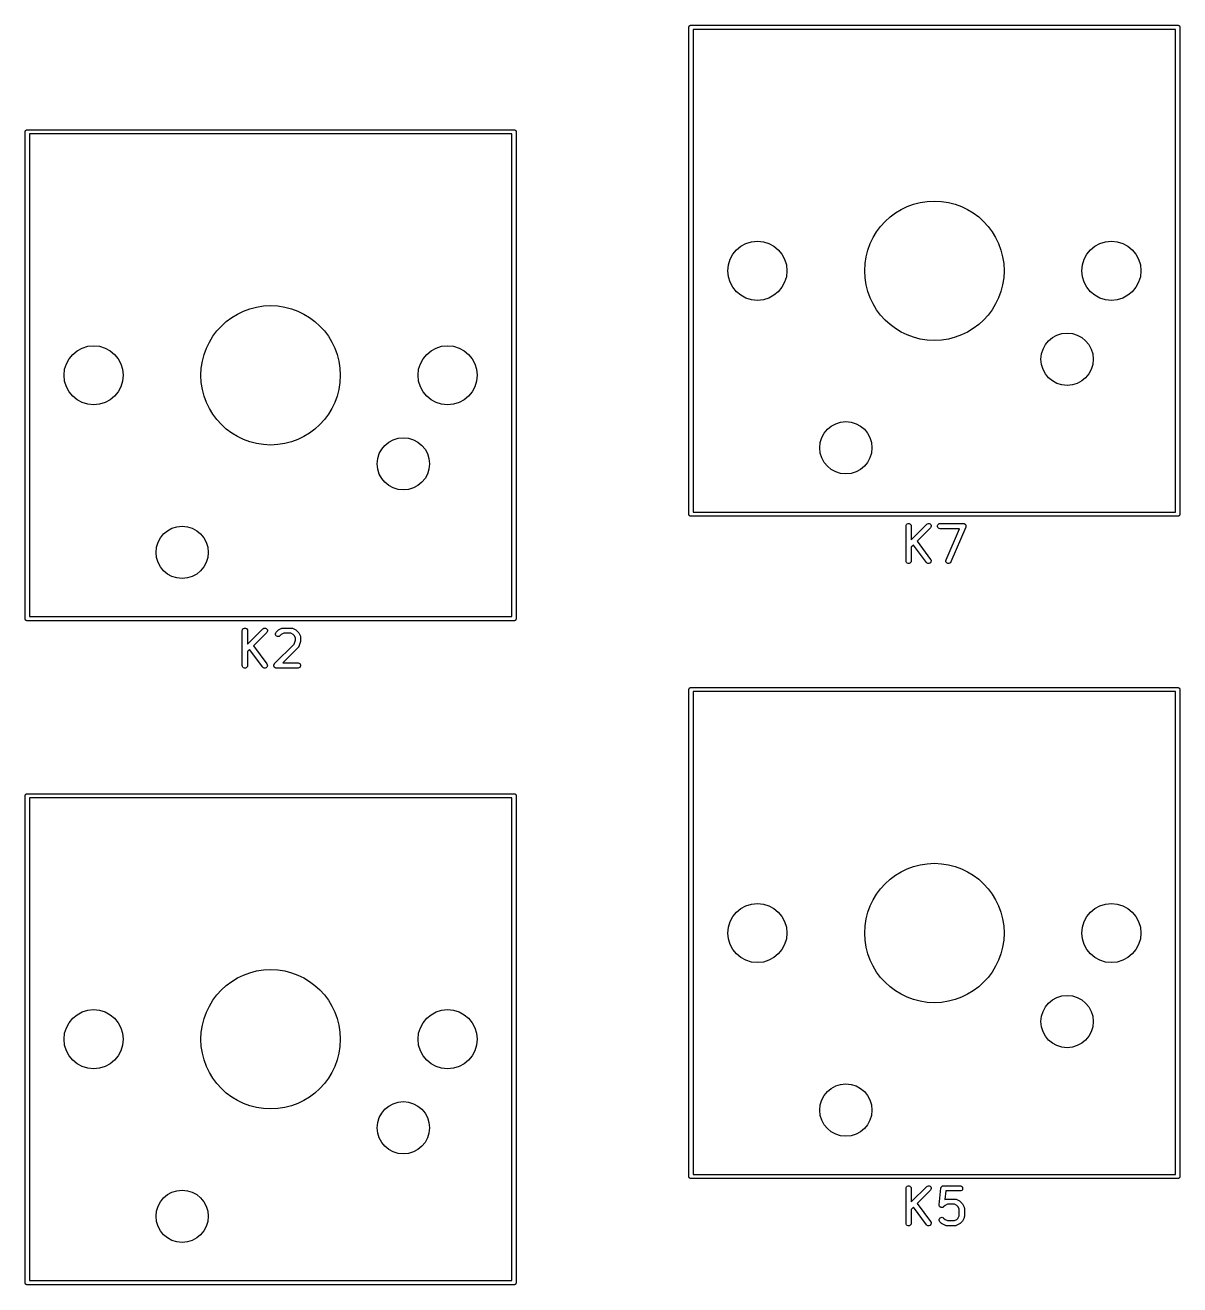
# Model space of a CAD drawing. Extents: x 77 to 205, y -111 to -14.
# Drawn here: x 96.08 to 129.22, y -53.53 to -17.39 of the extents above; entities that cross this region are included whole.
import ezdxf

# ---------------------------------------------------------------- set-up
doc = ezdxf.new("R2010")
doc.units = 0
doc.header["$MEASUREMENT"] = 0
doc.layers.add('BLACK', color=7, linetype='CONTINUOUS')

msp = doc.modelspace()

# ---------------------------------------------------------------- linework, layer by layer
at = {"layer": 'BLACK', "linetype": 'CONTINUOUS'}
for p, q in [((115.129, -17.4364), (115.131, -17.4314)), ((115.129, -17.4418), (115.129, -17.4364)), ((115.129, -31.4222), (115.129, -17.4418)), ((115.131, -17.4314), (115.132, -17.4262)), ((115.132, -17.4262), (115.134, -17.4216)), ((115.134, -17.4216), (115.136, -17.4165)), ((115.136, -17.4165), (115.14, -17.4124)), ((115.14, -17.4124), (115.142, -17.4078)), ((115.142, -17.4078), (115.146, -17.4044)), ((115.146, -17.4044), (115.15, -17.4003)), ((115.15, -17.4003), (115.154, -17.3977)), ((115.154, -17.3977), (115.159, -17.3942)), ((115.159, -17.3942), (115.164, -17.3924)), ((115.164, -17.3924), (115.168, -17.3897)), ((115.168, -17.3897), (115.173, -17.3888)), ((115.173, -17.3888), (115.178, -17.387)), ((115.178, -17.387), (115.184, -17.387)), ((115.184, -17.387), (115.184, -17.387)), ((115.184, -17.387), (129.164, -17.387)), ((115.249, -17.507), (115.249, -31.357)), ((129.099, -17.507), (115.249, -17.507)), ((129.099, -31.357), (129.099, -17.507)), ((129.164, -17.387), (129.17, -17.387)), ((129.164, -17.387), (129.164, -17.387)), ((129.17, -17.387), (129.175, -17.3888)), ((129.175, -17.3888), (129.18, -17.3897)), ((129.18, -17.3897), (129.184, -17.3924)), ((129.184, -17.3924), (129.189, -17.3942)), ((129.189, -17.3942), (129.194, -17.3977)), ((129.194, -17.3977), (129.198, -17.4003)), ((129.198, -17.4003), (129.202, -17.4044)), ((129.202, -17.4044), (129.206, -17.4078)), ((129.206, -17.4078), (129.208, -17.4125)), ((129.208, -17.4125), (129.212, -17.4165)), ((129.212, -17.4165), (129.214, -17.4215)), ((129.214, -17.4215), (129.216, -17.4262)), ((129.216, -17.4262), (129.217, -17.4314)), ((129.217, -17.4314), (129.219, -17.4364)), ((129.219, -17.4364), (129.219, -17.4417)), ((129.219, -17.4417), (129.219, -17.4418)), ((129.219, -17.4418), (129.219, -31.4222)), ((96.079, -20.4364), (96.0808, -20.4314)), ((96.079, -20.4418), (96.079, -20.4364)), ((96.079, -34.4222), (96.079, -20.4418)), ((96.0808, -20.4314), (96.0817, -20.4262)), ((96.0817, -20.4262), (96.0844, -20.4216)), ((96.0844, -20.4216), (96.0862, -20.4165)), ((96.0862, -20.4165), (96.0897, -20.4124)), ((96.0897, -20.4124), (96.0923, -20.4078)), ((96.0923, -20.4078), (96.0964, -20.4044)), ((96.0964, -20.4044), (96.0998, -20.4003)), ((96.0998, -20.4003), (96.1045, -20.3977)), ((96.1045, -20.3977), (96.1085, -20.3942)), ((96.1085, -20.3942), (96.1135, -20.3924)), ((96.1135, -20.3924), (96.1182, -20.3897)), ((96.1182, -20.3897), (96.1234, -20.3888)), ((96.1234, -20.3888), (96.1284, -20.387)), ((96.1284, -20.387), (96.1337, -20.387)), ((96.1337, -20.387), (96.1338, -20.387)), ((96.1338, -20.387), (110.114, -20.387)), ((96.199, -20.507), (96.199, -34.357)), ((110.049, -20.507), (96.199, -20.507)), ((110.049, -34.357), (110.049, -20.507)), ((110.114, -20.387), (110.12, -20.387)), ((110.114, -20.387), (110.114, -20.387)), ((110.12, -20.387), (110.125, -20.3888)), ((110.125, -20.3888), (110.13, -20.3897)), ((110.13, -20.3897), (110.134, -20.3924)), ((110.134, -20.3924), (110.139, -20.3942)), ((110.139, -20.3942), (110.144, -20.3977)), ((110.144, -20.3977), (110.148, -20.4003)), ((110.148, -20.4003), (110.152, -20.4044)), ((110.152, -20.4044), (110.156, -20.4078)), ((110.156, -20.4078), (110.158, -20.4125)), ((110.158, -20.4125), (110.162, -20.4165)), ((110.162, -20.4165), (110.164, -20.4215)), ((110.164, -20.4215), (110.166, -20.4262)), ((110.166, -20.4262), (110.167, -20.4314)), ((110.167, -20.4314), (110.169, -20.4364)), ((110.169, -20.4364), (110.169, -20.4417)), ((110.169, -20.4417), (110.169, -20.4418)), ((110.169, -20.4418), (110.169, -34.4222)), ((115.129, -31.4223), (115.129, -31.4222)), ((115.129, -31.4276), (115.129, -31.4223)), ((115.131, -31.4326), (115.129, -31.4276)), ((115.132, -31.4378), (115.131, -31.4326)), ((115.134, -31.4425), (115.132, -31.4378)), ((115.249, -31.357), (129.099, -31.357)), ((129.216, -31.4378), (129.214, -31.4425)), ((129.217, -31.4326), (129.216, -31.4378)), ((129.219, -31.4276), (129.217, -31.4326)), ((129.219, -31.4222), (129.219, -31.4223)), ((129.219, -31.4223), (129.219, -31.4276)), ((115.136, -31.4475), (115.134, -31.4425)), ((115.14, -31.4515), (115.136, -31.4475)), ((115.142, -31.4562), (115.14, -31.4515)), ((115.146, -31.4596), (115.142, -31.4562)), ((115.15, -31.4637), (115.146, -31.4596)), ((115.154, -31.4663), (115.15, -31.4637)), ((115.159, -31.4698), (115.154, -31.4663)), ((115.164, -31.4716), (115.159, -31.4698)), ((115.168, -31.4743), (115.164, -31.4716)), ((115.173, -31.4752), (115.168, -31.4743)), ((115.178, -31.477), (115.173, -31.4752)), ((115.184, -31.477), (115.178, -31.477)), ((129.164, -31.477), (115.184, -31.477)), ((115.184, -31.477), (115.184, -31.477)), ((121.361, -31.7584), (121.365, -31.7327)), ((121.361, -32.7584), (121.361, -31.7584)), ((121.365, -31.7327), (121.378, -31.7102)), ((121.378, -31.7102), (121.398, -31.6934)), ((121.398, -31.6934), (121.423, -31.6845)), ((121.423, -31.6845), (121.449, -31.6845)), ((121.449, -31.6845), (121.473, -31.6934)), ((121.473, -31.6934), (121.493, -31.7102)), ((121.493, -31.7102), (121.506, -31.7327)), ((121.506, -31.7327), (121.511, -31.7584)), ((121.511, -32.1487), (121.954, -31.7053)), ((121.511, -31.7584), (121.511, -32.1487)), ((121.954, -31.7053), (121.976, -31.6904)), ((121.976, -31.6904), (122.001, -31.6837)), ((122.001, -31.6837), (122.027, -31.6859)), ((122.027, -31.6859), (122.05, -31.6969)), ((122.05, -31.6969), (122.069, -31.7154)), ((122.075, -31.7901), (122.06, -31.8114)), ((122.069, -31.7154), (122.08, -31.739)), ((122.082, -31.7649), (122.075, -31.7901)), ((122.08, -31.739), (122.082, -31.7649)), ((122.267, -31.7454), (122.276, -31.7209)), ((122.267, -31.7714), (122.267, -31.7454)), ((122.276, -31.7959), (122.267, -31.7714)), ((122.276, -31.7209), (122.292, -31.7009)), ((122.292, -31.8158), (122.276, -31.7959)), ((122.292, -31.7009), (122.315, -31.6879)), ((122.315, -31.6879), (122.341, -31.6834)), ((122.341, -31.6834), (123.007, -31.6834)), ((123.076, -31.7879), (122.648, -32.7879)), ((123.007, -31.6834), (123.016, -31.6849)), ((123.016, -31.6849), (123.024, -31.6854)), ((123.024, -31.6854), (123.029, -31.6871)), ((123.029, -31.6871), (123.033, -31.6879)), ((123.033, -31.6879), (123.04, -31.6922)), ((123.04, -31.6922), (123.048, -31.6956)), ((123.048, -31.6956), (123.052, -31.6987)), ((123.052, -31.6987), (123.056, -31.7009)), ((123.056, -31.7009), (123.061, -31.7075)), ((123.061, -31.7075), (123.067, -31.7135)), ((123.067, -31.7135), (123.069, -31.7174)), ((123.069, -31.7174), (123.072, -31.7209)), ((123.072, -31.7209), (123.075, -31.729)), ((123.075, -31.729), (123.079, -31.7367)), ((123.078, -31.7795), (123.076, -31.7879)), ((123.081, -31.7714), (123.078, -31.7795)), ((123.079, -31.7367), (123.08, -31.7411)), ((123.08, -31.7411), (123.081, -31.7454)), ((123.081, -31.7454), (123.081, -31.754)), ((123.081, -31.754), (123.082, -31.7626)), ((123.082, -31.7626), (123.081, -31.7669)), ((123.081, -31.7669), (123.081, -31.7714)), ((129.17, -31.477), (129.164, -31.477)), ((129.164, -31.477), (129.164, -31.477)), ((129.175, -31.4752), (129.17, -31.477)), ((129.18, -31.4743), (129.175, -31.4752)), ((129.184, -31.4716), (129.18, -31.4743)), ((129.189, -31.4698), (129.184, -31.4716)), ((129.194, -31.4663), (129.189, -31.4698)), ((129.198, -31.4637), (129.194, -31.4663)), ((129.202, -31.4596), (129.198, -31.4637)), ((129.206, -31.4562), (129.202, -31.4596)), ((129.208, -31.4515), (129.206, -31.4562)), ((129.212, -31.4475), (129.208, -31.4515)), ((129.214, -31.4425), (129.212, -31.4475)), ((122.06, -31.8114), (121.678, -32.194)), ((122.315, -31.8289), (122.292, -31.8158)), ((122.341, -31.8334), (122.315, -31.8289)), ((122.894, -31.8334), (122.341, -31.8334)), ((122.51, -32.7288), (122.894, -31.8334)), ((121.571, -32.3011), (121.511, -32.3609)), ((121.511, -32.3609), (121.511, -32.7584)), ((121.947, -32.8034), (121.571, -32.3011)), ((121.678, -32.194), (122.067, -32.7134)), ((121.365, -32.784), (121.361, -32.7584)), ((121.378, -32.8066), (121.365, -32.784)), ((121.398, -32.8233), (121.378, -32.8066)), ((121.423, -32.8322), (121.398, -32.8233)), ((121.449, -32.8322), (121.423, -32.8322)), ((121.473, -32.8233), (121.449, -32.8322)), ((121.493, -32.8066), (121.473, -32.8233)), ((121.506, -32.784), (121.493, -32.8066)), ((121.511, -32.7584), (121.506, -32.784)), ((121.966, -32.8212), (121.947, -32.8034)), ((121.99, -32.8314), (121.966, -32.8212)), ((122.016, -32.8328), (121.99, -32.8314)), ((122.041, -32.8253), (122.016, -32.8328)), ((122.062, -32.8097), (122.041, -32.8253)), ((122.076, -32.7878), (122.062, -32.8097)), ((122.067, -32.7134), (122.079, -32.7366)), ((122.082, -32.7625), (122.076, -32.7878)), ((122.079, -32.7366), (122.082, -32.7625)), ((122.504, -32.7542), (122.51, -32.7288)), ((122.507, -32.7801), (122.504, -32.7542)), ((122.519, -32.8033), (122.507, -32.7801)), ((122.538, -32.8211), (122.519, -32.8033)), ((122.562, -32.8314), (122.538, -32.8211)), ((122.588, -32.8329), (122.562, -32.8314)), ((122.613, -32.8253), (122.588, -32.8329)), ((122.633, -32.8097), (122.613, -32.8253)), ((122.648, -32.7879), (122.633, -32.8097)), ((96.079, -34.4223), (96.079, -34.4222)), ((96.079, -34.4276), (96.079, -34.4223)), ((96.0808, -34.4326), (96.079, -34.4276)), ((96.0817, -34.4378), (96.0808, -34.4326)), ((96.0844, -34.4425), (96.0817, -34.4378)), ((96.0862, -34.4475), (96.0844, -34.4425)), ((96.0897, -34.4515), (96.0862, -34.4475)), ((96.0923, -34.4562), (96.0897, -34.4515)), ((96.0964, -34.4596), (96.0923, -34.4562)), ((96.0998, -34.4637), (96.0964, -34.4596)), ((96.1045, -34.4663), (96.0998, -34.4637)), ((96.1085, -34.4698), (96.1045, -34.4663)), ((96.1135, -34.4716), (96.1085, -34.4698)), ((96.1182, -34.4743), (96.1135, -34.4716)), ((96.1234, -34.4752), (96.1182, -34.4743)), ((96.1284, -34.477), (96.1234, -34.4752)), ((96.1337, -34.477), (96.1284, -34.477)), ((96.1338, -34.477), (96.1337, -34.477)), ((110.114, -34.477), (96.1338, -34.477)), ((96.199, -34.357), (110.049, -34.357)), ((102.328, -34.7102), (102.348, -34.6934)), ((102.348, -34.6934), (102.373, -34.6845)), ((102.373, -34.6845), (102.399, -34.6845)), ((102.399, -34.6845), (102.423, -34.6934)), ((102.423, -34.6934), (102.443, -34.7102)), ((102.904, -34.7053), (102.926, -34.6904)), ((102.926, -34.6904), (102.951, -34.6837)), ((102.951, -34.6837), (102.977, -34.6859)), ((102.977, -34.6859), (103, -34.6969)), ((103.352, -34.7389), (103.448, -34.6913)), ((103.448, -34.6913), (103.452, -34.6901)), ((103.452, -34.6901), (103.455, -34.6879)), ((103.455, -34.6879), (103.464, -34.6864)), ((103.464, -34.6864), (103.473, -34.6839)), ((103.473, -34.6839), (103.477, -34.6841)), ((103.477, -34.6841), (103.481, -34.6834)), ((103.481, -34.6834), (103.719, -34.6834)), ((103.719, -34.6834), (103.723, -34.6841)), ((103.723, -34.6841), (103.728, -34.6839)), ((103.728, -34.6839), (103.736, -34.6864)), ((103.736, -34.6864), (103.745, -34.6879)), ((103.745, -34.6879), (103.749, -34.6901)), ((103.749, -34.6901), (103.753, -34.6913)), ((103.753, -34.6913), (103.848, -34.7389)), ((110.12, -34.477), (110.114, -34.477)), ((110.114, -34.477), (110.114, -34.477)), ((110.125, -34.4752), (110.12, -34.477)), ((110.13, -34.4743), (110.125, -34.4752)), ((110.134, -34.4716), (110.13, -34.4743)), ((110.139, -34.4698), (110.134, -34.4716)), ((110.144, -34.4663), (110.139, -34.4698)), ((110.148, -34.4637), (110.144, -34.4663)), ((110.152, -34.4596), (110.148, -34.4637)), ((110.156, -34.4562), (110.152, -34.4596)), ((110.158, -34.4515), (110.156, -34.4562)), ((110.162, -34.4475), (110.158, -34.4515)), ((110.164, -34.4425), (110.162, -34.4475)), ((110.166, -34.4378), (110.164, -34.4425)), ((110.167, -34.4326), (110.166, -34.4378)), ((110.169, -34.4276), (110.167, -34.4326)), ((110.169, -34.4222), (110.169, -34.4223)), ((110.169, -34.4223), (110.169, -34.4276)), ((102.311, -34.7584), (102.315, -34.7327)), ((102.311, -35.7584), (102.311, -34.7584)), ((102.315, -34.7327), (102.328, -34.7102)), ((102.443, -34.7102), (102.456, -34.7327)), ((102.456, -34.7327), (102.461, -34.7584)), ((102.461, -35.1487), (102.904, -34.7053)), ((102.461, -34.7584), (102.461, -35.1487)), ((103.01, -34.8114), (102.628, -35.194)), ((103, -34.6969), (103.019, -34.7154)), ((103.025, -34.7901), (103.01, -34.8114)), ((103.019, -34.7154), (103.03, -34.739)), ((103.032, -34.7649), (103.025, -34.7901)), ((103.03, -34.739), (103.032, -34.7649)), ((103.264, -34.8471), (103.27, -34.8219)), ((103.266, -34.873), (103.264, -34.8471)), ((103.277, -34.8966), (103.266, -34.873)), ((103.27, -34.8219), (103.285, -34.8006)), ((103.295, -34.9151), (103.277, -34.8966)), ((103.285, -34.8006), (103.333, -34.753)), ((103.319, -34.9261), (103.295, -34.9151)), ((103.345, -34.9283), (103.319, -34.9261)), ((103.333, -34.753), (103.343, -34.7461)), ((103.343, -34.7461), (103.352, -34.7389)), ((103.37, -34.9216), (103.345, -34.9283)), ((103.391, -34.9067), (103.37, -34.9216)), ((103.43, -34.8676), (103.391, -34.9067)), ((103.499, -34.8334), (103.43, -34.8676)), ((103.702, -34.8334), (103.499, -34.8334)), ((103.77, -34.8676), (103.702, -34.8334)), ((103.8, -34.898), (103.77, -34.8676)), ((103.797, -35.1464), (103.835, -35.0319)), ((103.835, -34.9666), (103.8, -34.898)), ((103.835, -35.0319), (103.835, -34.9666)), ((103.848, -34.7389), (103.858, -34.7461)), ((103.858, -34.7461), (103.868, -34.753)), ((103.868, -34.753), (103.915, -34.8006)), ((103.915, -34.8006), (103.922, -34.8104)), ((103.922, -34.8104), (103.929, -34.8201)), ((103.929, -34.8201), (103.977, -34.9153)), ((103.977, -34.9153), (103.978, -34.9195)), ((103.978, -34.9195), (103.98, -34.9232)), ((103.98, -34.9232), (103.982, -34.9319)), ((103.982, -34.9319), (103.984, -34.9403)), ((103.985, -35.0441), (103.983, -35.0559)), ((103.984, -34.9403), (103.984, -34.9446)), ((103.984, -34.9446), (103.985, -34.9489)), ((103.985, -34.9489), (103.985, -35.0441)), ((102.521, -35.3011), (102.461, -35.3609)), ((102.461, -35.3609), (102.461, -35.7584)), ((102.897, -35.8034), (102.521, -35.3011)), ((102.628, -35.194), (103.017, -35.7134)), ((103.238, -35.7053), (103.797, -35.1464)), ((103.915, -35.24), (103.472, -35.6834)), ((103.918, -35.2364), (103.915, -35.24)), ((103.921, -35.2336), (103.918, -35.2364)), ((103.925, -35.2258), (103.921, -35.2336)), ((103.93, -35.2186), (103.925, -35.2258)), ((103.931, -35.2145), (103.93, -35.2186)), ((103.933, -35.2107), (103.931, -35.2145)), ((103.981, -35.0678), (103.933, -35.2107)), ((103.983, -35.0559), (103.981, -35.0678)), ((102.315, -35.784), (102.311, -35.7584)), ((102.461, -35.7584), (102.456, -35.784)), ((103.017, -35.7134), (103.029, -35.7366)), ((103.032, -35.7625), (103.026, -35.7878)), ((103.029, -35.7366), (103.032, -35.7625)), ((103.216, -35.7518), (103.217, -35.7487)), ((103.217, -35.7616), (103.216, -35.7518)), ((103.217, -35.7454), (103.22, -35.7361)), ((103.217, -35.7487), (103.217, -35.7454)), ((103.217, -35.7714), (103.217, -35.7616)), ((103.218, -35.7745), (103.217, -35.7714)), ((103.218, -35.7778), (103.218, -35.7745)), ((103.222, -35.7867), (103.218, -35.7778)), ((103.22, -35.7361), (103.223, -35.7267)), ((103.223, -35.7267), (103.225, -35.724)), ((103.225, -35.724), (103.226, -35.7209)), ((103.226, -35.7209), (103.232, -35.7134)), ((103.232, -35.7134), (103.238, -35.7053)), ((103.472, -35.6834), (103.91, -35.6834)), ((103.91, -35.6834), (103.935, -35.6879)), ((103.935, -35.6879), (103.958, -35.7009)), ((103.958, -35.7009), (103.975, -35.7209)), ((103.975, -35.7209), (103.984, -35.7454)), ((103.984, -35.7714), (103.975, -35.7959)), ((103.984, -35.7454), (103.984, -35.7714)), ((102.328, -35.8066), (102.315, -35.784)), ((102.348, -35.8233), (102.328, -35.8066)), ((102.373, -35.8322), (102.348, -35.8233)), ((102.399, -35.8322), (102.373, -35.8322)), ((102.423, -35.8233), (102.399, -35.8322)), ((102.443, -35.8066), (102.423, -35.8233)), ((102.456, -35.784), (102.443, -35.8066)), ((102.916, -35.8212), (102.897, -35.8034)), ((102.94, -35.8314), (102.916, -35.8212)), ((102.966, -35.8328), (102.94, -35.8314)), ((102.991, -35.8253), (102.966, -35.8328)), ((103.012, -35.8097), (102.991, -35.8253)), ((103.026, -35.7878), (103.012, -35.8097)), ((103.226, -35.7959), (103.222, -35.7867)), ((103.228, -35.7984), (103.226, -35.7959)), ((103.229, -35.8014), (103.228, -35.7984)), ((103.236, -35.8083), (103.229, -35.8014)), ((103.242, -35.8158), (103.236, -35.8083)), ((103.245, -35.8175), (103.242, -35.8158)), ((103.248, -35.8198), (103.245, -35.8175)), ((103.257, -35.824), (103.248, -35.8198)), ((103.265, -35.8289), (103.257, -35.824)), ((103.268, -35.8294), (103.265, -35.8289)), ((103.271, -35.8308), (103.268, -35.8294)), ((103.281, -35.8317), (103.271, -35.8308)), ((103.291, -35.8334), (103.281, -35.8317)), ((103.91, -35.8334), (103.291, -35.8334)), ((103.935, -35.8289), (103.91, -35.8334)), ((103.958, -35.8158), (103.935, -35.8289)), ((103.975, -35.7959), (103.958, -35.8158)), ((115.129, -36.4384), (115.131, -36.4334)), ((115.129, -36.4438), (115.129, -36.4384)), ((115.129, -50.4242), (115.129, -36.4438)), ((115.131, -36.4334), (115.132, -36.4282)), ((115.132, -36.4282), (115.134, -36.4236)), ((115.134, -36.4236), (115.136, -36.4185)), ((115.136, -36.4185), (115.14, -36.4144)), ((115.14, -36.4144), (115.142, -36.4098)), ((115.142, -36.4098), (115.146, -36.4064)), ((115.146, -36.4064), (115.15, -36.4023)), ((115.15, -36.4023), (115.154, -36.3997)), ((115.154, -36.3997), (115.159, -36.3962)), ((115.159, -36.3962), (115.164, -36.3944)), ((115.164, -36.3944), (115.168, -36.3917)), ((115.168, -36.3917), (115.173, -36.3908)), ((115.173, -36.3908), (115.178, -36.389)), ((115.178, -36.389), (115.184, -36.389)), ((115.184, -36.389), (115.184, -36.389)), ((115.184, -36.389), (129.164, -36.389)), ((129.164, -36.389), (129.17, -36.389)), ((129.164, -36.389), (129.164, -36.389)), ((129.17, -36.389), (129.175, -36.3908)), ((129.175, -36.3908), (129.18, -36.3917)), ((129.18, -36.3917), (129.184, -36.3944)), ((129.184, -36.3944), (129.189, -36.3962)), ((129.189, -36.3962), (129.194, -36.3997)), ((129.194, -36.3997), (129.198, -36.4023)), ((129.198, -36.4023), (129.202, -36.4064)), ((129.202, -36.4064), (129.206, -36.4098)), ((129.206, -36.4098), (129.208, -36.4145)), ((129.208, -36.4145), (129.212, -36.4185)), ((129.212, -36.4185), (129.214, -36.4235)), ((129.214, -36.4235), (129.216, -36.4282)), ((129.216, -36.4282), (129.217, -36.4334)), ((129.217, -36.4334), (129.219, -36.4384)), ((129.219, -36.4384), (129.219, -36.4437)), ((129.219, -36.4437), (129.219, -36.4438)), ((129.219, -36.4438), (129.219, -50.4242)), ((115.249, -36.509), (115.249, -50.359)), ((129.099, -36.509), (115.249, -36.509)), ((129.099, -50.359), (129.099, -36.509)), ((96.079, -39.4864), (96.0808, -39.4814)), ((96.079, -39.4918), (96.079, -39.4864)), ((96.079, -53.4722), (96.079, -39.4918)), ((96.0808, -39.4814), (96.0817, -39.4762)), ((96.0817, -39.4762), (96.0844, -39.4716)), ((96.0844, -39.4716), (96.0862, -39.4665)), ((96.0862, -39.4665), (96.0897, -39.4624)), ((96.0897, -39.4624), (96.0923, -39.4578)), ((96.0923, -39.4578), (96.0964, -39.4544)), ((96.0964, -39.4544), (96.0998, -39.4503)), ((96.0998, -39.4503), (96.1045, -39.4477)), ((96.1045, -39.4477), (96.1085, -39.4442)), ((96.1085, -39.4442), (96.1135, -39.4424)), ((96.1135, -39.4424), (96.1182, -39.4397)), ((96.1182, -39.4397), (96.1234, -39.4388)), ((96.1234, -39.4388), (96.1284, -39.437)), ((96.1284, -39.437), (96.1337, -39.437)), ((96.1337, -39.437), (96.1338, -39.437)), ((96.1338, -39.437), (110.114, -39.437)), ((96.199, -39.557), (96.199, -53.407)), ((110.049, -39.557), (96.199, -39.557)), ((110.049, -53.407), (110.049, -39.557)), ((110.114, -39.437), (110.12, -39.437)), ((110.114, -39.437), (110.114, -39.437)), ((110.12, -39.437), (110.125, -39.4388)), ((110.125, -39.4388), (110.13, -39.4397)), ((110.13, -39.4397), (110.134, -39.4424)), ((110.134, -39.4424), (110.139, -39.4442)), ((110.139, -39.4442), (110.144, -39.4477)), ((110.144, -39.4477), (110.148, -39.4503)), ((110.148, -39.4503), (110.152, -39.4544)), ((110.152, -39.4544), (110.156, -39.4578)), ((110.156, -39.4578), (110.158, -39.4625)), ((110.158, -39.4625), (110.162, -39.4665)), ((110.162, -39.4665), (110.164, -39.4715)), ((110.164, -39.4715), (110.166, -39.4762)), ((110.166, -39.4762), (110.167, -39.4814)), ((110.167, -39.4814), (110.169, -39.4864)), ((110.169, -39.4864), (110.169, -39.4917)), ((110.169, -39.4917), (110.169, -39.4918)), ((110.169, -39.4918), (110.169, -53.4722)), ((115.129, -50.4243), (115.129, -50.4242)), ((115.129, -50.4296), (115.129, -50.4243)), ((115.131, -50.4346), (115.129, -50.4296)), ((115.132, -50.4398), (115.131, -50.4346)), ((115.134, -50.4445), (115.132, -50.4398)), ((115.136, -50.4495), (115.134, -50.4445)), ((115.14, -50.4535), (115.136, -50.4495)), ((115.142, -50.4582), (115.14, -50.4535)), ((115.146, -50.4616), (115.142, -50.4582)), ((115.15, -50.4657), (115.146, -50.4616)), ((115.154, -50.4683), (115.15, -50.4657)), ((115.159, -50.4718), (115.154, -50.4683)), ((115.164, -50.4736), (115.159, -50.4718)), ((115.168, -50.4763), (115.164, -50.4736)), ((115.173, -50.4772), (115.168, -50.4763)), ((115.178, -50.479), (115.173, -50.4772)), ((115.184, -50.479), (115.178, -50.479)), ((129.164, -50.479), (115.184, -50.479)), ((115.184, -50.479), (115.184, -50.479)), ((115.249, -50.359), (129.099, -50.359)), ((129.17, -50.479), (129.164, -50.479)), ((129.164, -50.479), (129.164, -50.479)), ((129.175, -50.4772), (129.17, -50.479)), ((129.18, -50.4763), (129.175, -50.4772)), ((129.184, -50.4736), (129.18, -50.4763)), ((129.189, -50.4718), (129.184, -50.4736)), ((129.194, -50.4683), (129.189, -50.4718)), ((129.198, -50.4657), (129.194, -50.4683)), ((129.202, -50.4616), (129.198, -50.4657)), ((129.206, -50.4582), (129.202, -50.4616)), ((129.208, -50.4535), (129.206, -50.4582)), ((129.212, -50.4495), (129.208, -50.4535)), ((129.214, -50.4445), (129.212, -50.4495)), ((129.216, -50.4398), (129.214, -50.4445)), ((129.217, -50.4346), (129.216, -50.4398)), ((129.219, -50.4296), (129.217, -50.4346)), ((129.219, -50.4242), (129.219, -50.4243)), ((129.219, -50.4243), (129.219, -50.4296)), ((121.361, -50.7604), (121.365, -50.7347)), ((121.361, -51.7604), (121.361, -50.7604)), ((121.365, -50.7347), (121.378, -50.7122)), ((121.378, -50.7122), (121.398, -50.6954)), ((121.398, -50.6954), (121.423, -50.6865)), ((121.423, -50.6865), (121.449, -50.6865)), ((121.449, -50.6865), (121.473, -50.6954)), ((121.473, -50.6954), (121.493, -50.7122)), ((121.493, -50.7122), (121.506, -50.7347)), ((121.506, -50.7347), (121.511, -50.7604)), ((121.511, -51.1507), (121.954, -50.7073)), ((121.511, -50.7604), (121.511, -51.1507)), ((122.06, -50.8134), (121.678, -51.196)), ((121.954, -50.7073), (121.976, -50.6924)), ((121.976, -50.6924), (122.001, -50.6857)), ((122.001, -50.6857), (122.027, -50.6879)), ((122.027, -50.6879), (122.05, -50.6989)), ((122.05, -50.6989), (122.069, -50.7174)), ((122.075, -50.7921), (122.06, -50.8134)), ((122.069, -50.7174), (122.08, -50.741)), ((122.082, -50.7669), (122.075, -50.7921)), ((122.08, -50.741), (122.082, -50.7669)), ((122.314, -51.2291), (122.361, -50.7529)), ((122.361, -50.7529), (122.362, -50.7502)), ((122.362, -50.7474), (122.366, -50.7377)), ((122.362, -50.7502), (122.362, -50.7474)), ((122.366, -50.7377), (122.368, -50.7278)), ((122.368, -50.7278), (122.37, -50.7255)), ((122.37, -50.7255), (122.371, -50.7229)), ((122.371, -50.7229), (122.378, -50.715)), ((122.378, -50.715), (122.384, -50.7067)), ((122.384, -50.7067), (122.386, -50.7051)), ((122.386, -50.7051), (122.388, -50.7029)), ((122.388, -50.7029), (122.397, -50.6978)), ((122.397, -50.6978), (122.405, -50.692)), ((122.405, -50.692), (122.408, -50.6913)), ((122.408, -50.6913), (122.41, -50.6899)), ((122.41, -50.6899), (122.42, -50.6881)), ((122.42, -50.6881), (122.43, -50.6856)), ((122.43, -50.6856), (122.433, -50.6859)), ((122.433, -50.6859), (122.436, -50.6854)), ((122.436, -50.6854), (122.912, -50.6854)), ((122.504, -50.8354), (122.479, -51.0836)), ((122.912, -50.8354), (122.504, -50.8354)), ((122.912, -50.6854), (122.938, -50.6899)), ((122.938, -50.8309), (122.912, -50.8354)), ((122.938, -50.6899), (122.96, -50.7029)), ((122.96, -50.8178), (122.938, -50.8309)), ((122.96, -50.7029), (122.977, -50.7229)), ((122.977, -50.7979), (122.96, -50.8178)), ((122.977, -50.7229), (122.986, -50.7474)), ((122.986, -50.7734), (122.977, -50.7979)), ((122.986, -50.7474), (122.986, -50.7734)), ((121.571, -51.3031), (121.511, -51.3629)), ((121.947, -51.8054), (121.571, -51.3031)), ((121.678, -51.196), (122.067, -51.7154)), ((122.314, -51.2296), (122.314, -51.2291)), ((122.314, -51.23), (122.314, -51.2296)), ((122.315, -51.2425), (122.314, -51.23)), ((122.316, -51.2551), (122.315, -51.2425)), ((122.316, -51.2555), (122.316, -51.2551)), ((122.316, -51.256), (122.316, -51.2555)), ((122.321, -51.2674), (122.316, -51.256)), ((122.326, -51.2788), (122.321, -51.2674)), ((122.327, -51.2792), (122.326, -51.2788)), ((122.327, -51.2796), (122.327, -51.2792)), ((122.336, -51.2885), (122.327, -51.2796)), ((122.345, -51.2975), (122.336, -51.2885)), ((122.345, -51.2977), (122.345, -51.2975)), ((122.345, -51.298), (122.345, -51.2977)), ((122.357, -51.3033), (122.345, -51.298)), ((122.368, -51.3088), (122.357, -51.3033)), ((122.369, -51.309), (122.368, -51.3088)), ((122.368, -51.3088), (122.368, -51.3088)), ((122.381, -51.3101), (122.369, -51.309)), ((122.394, -51.3114), (122.381, -51.3101)), ((122.395, -51.3113), (122.394, -51.3112)), ((122.394, -51.3112), (122.394, -51.3114)), ((122.407, -51.308), (122.395, -51.3113)), ((122.419, -51.3049), (122.407, -51.308)), ((122.42, -51.3047), (122.419, -51.3049)), ((122.43, -51.2973), (122.42, -51.3045)), ((122.42, -51.3045), (122.42, -51.3047)), ((122.441, -51.2903), (122.43, -51.2973)), ((122.48, -51.2506), (122.441, -51.2896)), ((122.441, -51.2896), (122.441, -51.2899)), ((122.441, -51.2899), (122.441, -51.2903)), ((122.479, -51.0836), (122.498, -51.0743)), ((122.549, -51.2163), (122.48, -51.2506)), ((122.498, -51.0743), (122.502, -51.073)), ((122.502, -51.073), (122.505, -51.0709)), ((122.505, -51.0709), (122.514, -51.0693)), ((122.514, -51.0693), (122.523, -51.0668)), ((122.523, -51.0668), (122.527, -51.0671)), ((122.527, -51.0671), (122.531, -51.0663)), ((122.531, -51.0663), (122.769, -51.0663)), ((122.752, -51.2163), (122.549, -51.2163)), ((122.82, -51.2506), (122.752, -51.2163)), ((122.769, -51.0663), (122.773, -51.0671)), ((122.773, -51.0671), (122.778, -51.0668)), ((122.778, -51.0668), (122.786, -51.0693)), ((122.786, -51.0693), (122.795, -51.0709)), ((122.795, -51.0709), (122.799, -51.073)), ((122.799, -51.073), (122.803, -51.0743)), ((122.803, -51.0743), (122.898, -51.1219)), ((122.85, -51.281), (122.82, -51.2506)), ((122.885, -51.3495), (122.85, -51.281)), ((122.898, -51.1219), (122.908, -51.129)), ((122.908, -51.129), (122.918, -51.1359)), ((122.918, -51.1359), (122.965, -51.1835)), ((122.965, -51.1835), (122.972, -51.1934)), ((122.972, -51.1934), (122.979, -51.203)), ((122.979, -51.203), (123.027, -51.2983)), ((123.027, -51.2983), (123.028, -51.3024)), ((123.028, -51.3024), (123.03, -51.3062)), ((123.03, -51.3062), (123.032, -51.3148)), ((123.032, -51.3148), (123.034, -51.3232)), ((121.511, -51.3629), (121.511, -51.7604)), ((122.314, -51.6717), (122.316, -51.6457)), ((122.32, -51.6968), (122.314, -51.6717)), ((122.316, -51.6457), (122.327, -51.6221)), ((122.327, -51.6221), (122.345, -51.6037)), ((122.345, -51.6037), (122.369, -51.5927)), ((122.369, -51.5927), (122.395, -51.5904)), ((122.395, -51.5904), (122.42, -51.5972)), ((122.42, -51.5972), (122.441, -51.6121)), ((122.441, -51.6121), (122.48, -51.6511)), ((122.48, -51.6511), (122.549, -51.6854)), ((122.752, -51.6854), (122.82, -51.6511)), ((122.82, -51.6511), (122.85, -51.6207)), ((122.85, -51.6207), (122.885, -51.5522)), ((122.885, -51.5522), (122.885, -51.3495)), ((123.027, -51.6034), (122.979, -51.6987)), ((123.028, -51.5993), (123.027, -51.6034)), ((123.03, -51.5956), (123.028, -51.5993)), ((123.032, -51.5869), (123.03, -51.5956)), ((123.034, -51.5785), (123.032, -51.5869)), ((123.034, -51.3232), (123.034, -51.3275)), ((123.034, -51.3275), (123.035, -51.3318)), ((123.035, -51.5699), (123.034, -51.5742)), ((123.034, -51.5742), (123.034, -51.5785)), ((123.035, -51.3318), (123.035, -51.5699)), ((121.365, -51.786), (121.361, -51.7604)), ((121.378, -51.8086), (121.365, -51.786)), ((121.398, -51.8253), (121.378, -51.8086)), ((121.423, -51.8342), (121.398, -51.8253)), ((121.449, -51.8342), (121.423, -51.8342)), ((121.473, -51.8253), (121.449, -51.8342)), ((121.493, -51.8086), (121.473, -51.8253)), ((121.506, -51.786), (121.493, -51.8086)), ((121.511, -51.7604), (121.506, -51.786)), ((121.966, -51.8232), (121.947, -51.8054)), ((121.99, -51.8334), (121.966, -51.8232)), ((122.016, -51.8348), (121.99, -51.8334)), ((122.041, -51.8273), (122.016, -51.8348)), ((122.062, -51.8117), (122.041, -51.8273)), ((122.076, -51.7898), (122.062, -51.8117)), ((122.067, -51.7154), (122.079, -51.7386)), ((122.082, -51.7645), (122.076, -51.7898)), ((122.079, -51.7386), (122.082, -51.7645)), ((122.335, -51.7182), (122.32, -51.6968)), ((122.383, -51.7658), (122.335, -51.7182)), ((122.393, -51.7727), (122.383, -51.7658)), ((122.402, -51.7798), (122.393, -51.7727)), ((122.498, -51.8275), (122.402, -51.7798)), ((122.502, -51.8287), (122.498, -51.8275)), ((122.505, -51.8309), (122.502, -51.8287)), ((122.514, -51.8324), (122.505, -51.8309)), ((122.523, -51.8349), (122.514, -51.8324)), ((122.527, -51.8346), (122.523, -51.8349)), ((122.531, -51.8354), (122.527, -51.8346)), ((122.769, -51.8354), (122.531, -51.8354)), ((122.549, -51.6854), (122.752, -51.6854)), ((122.773, -51.8346), (122.769, -51.8354)), ((122.778, -51.8349), (122.773, -51.8346)), ((122.786, -51.8324), (122.778, -51.8349)), ((122.795, -51.8309), (122.786, -51.8324)), ((122.799, -51.8287), (122.795, -51.8309)), ((122.803, -51.8275), (122.799, -51.8287)), ((122.898, -51.7798), (122.803, -51.8275)), ((122.908, -51.7727), (122.898, -51.7798)), ((122.918, -51.7658), (122.908, -51.7727)), ((122.965, -51.7182), (122.918, -51.7658)), ((122.972, -51.7083), (122.965, -51.7182)), ((122.979, -51.6987), (122.972, -51.7083)), ((96.079, -53.4723), (96.079, -53.4722)), ((96.079, -53.4776), (96.079, -53.4723)), ((96.0808, -53.4826), (96.079, -53.4776)), ((96.0817, -53.4878), (96.0808, -53.4826)), ((96.199, -53.407), (110.049, -53.407)), ((110.167, -53.4826), (110.166, -53.4878)), ((110.169, -53.4776), (110.167, -53.4826)), ((110.169, -53.4722), (110.169, -53.4723)), ((110.169, -53.4723), (110.169, -53.4776)), ((96.0844, -53.4925), (96.0817, -53.4878)), ((96.0862, -53.4975), (96.0844, -53.4925)), ((96.0897, -53.5015), (96.0862, -53.4975)), ((96.0923, -53.5062), (96.0897, -53.5015)), ((96.0964, -53.5096), (96.0923, -53.5062)), ((96.0998, -53.5137), (96.0964, -53.5096)), ((96.1045, -53.5163), (96.0998, -53.5137)), ((96.1085, -53.5198), (96.1045, -53.5163)), ((96.1135, -53.5216), (96.1085, -53.5198)), ((96.1182, -53.5243), (96.1135, -53.5216)), ((96.1234, -53.5252), (96.1182, -53.5243)), ((96.1284, -53.527), (96.1234, -53.5252)), ((96.1337, -53.527), (96.1284, -53.527)), ((96.1338, -53.527), (96.1337, -53.527)), ((110.114, -53.527), (96.1338, -53.527)), ((110.12, -53.527), (110.114, -53.527)), ((110.114, -53.527), (110.114, -53.527)), ((110.125, -53.5252), (110.12, -53.527)), ((110.13, -53.5243), (110.125, -53.5252)), ((110.134, -53.5216), (110.13, -53.5243)), ((110.139, -53.5198), (110.134, -53.5216)), ((110.144, -53.5163), (110.139, -53.5198)), ((110.148, -53.5137), (110.144, -53.5163)), ((110.152, -53.5096), (110.148, -53.5137)), ((110.156, -53.5062), (110.152, -53.5096)), ((110.158, -53.5015), (110.156, -53.5062)), ((110.162, -53.4975), (110.158, -53.5015)), ((110.164, -53.4925), (110.162, -53.4975)), ((110.166, -53.4878), (110.164, -53.4925))]:
    msp.add_line(p, q, dxfattribs=at)
at = {"layer": 'BLACK'}
for centre, radius in [((122.174, -24.432), 2), ((117.094, -24.432), 0.85), ((127.254, -24.432), 0.85), ((103.124, -27.432), 2), ((125.984, -26.972), 0.75), ((98.044, -27.432), 0.85), ((108.204, -27.432), 0.85), ((119.634, -29.512), 0.75), ((106.934, -29.972), 0.75), ((100.584, -32.512), 0.75), ((122.174, -43.434), 2), ((117.094, -43.434), 0.85), ((127.254, -43.434), 0.85), ((103.124, -46.482), 2), ((125.984, -45.974), 0.75), ((98.044, -46.482), 0.85), ((108.204, -46.482), 0.85), ((119.634, -48.514), 0.75), ((106.934, -49.022), 0.75), ((100.584, -51.562), 0.75)]:
    msp.add_circle(centre, radius, dxfattribs=at)

doc.saveas('drawing.dxf')
